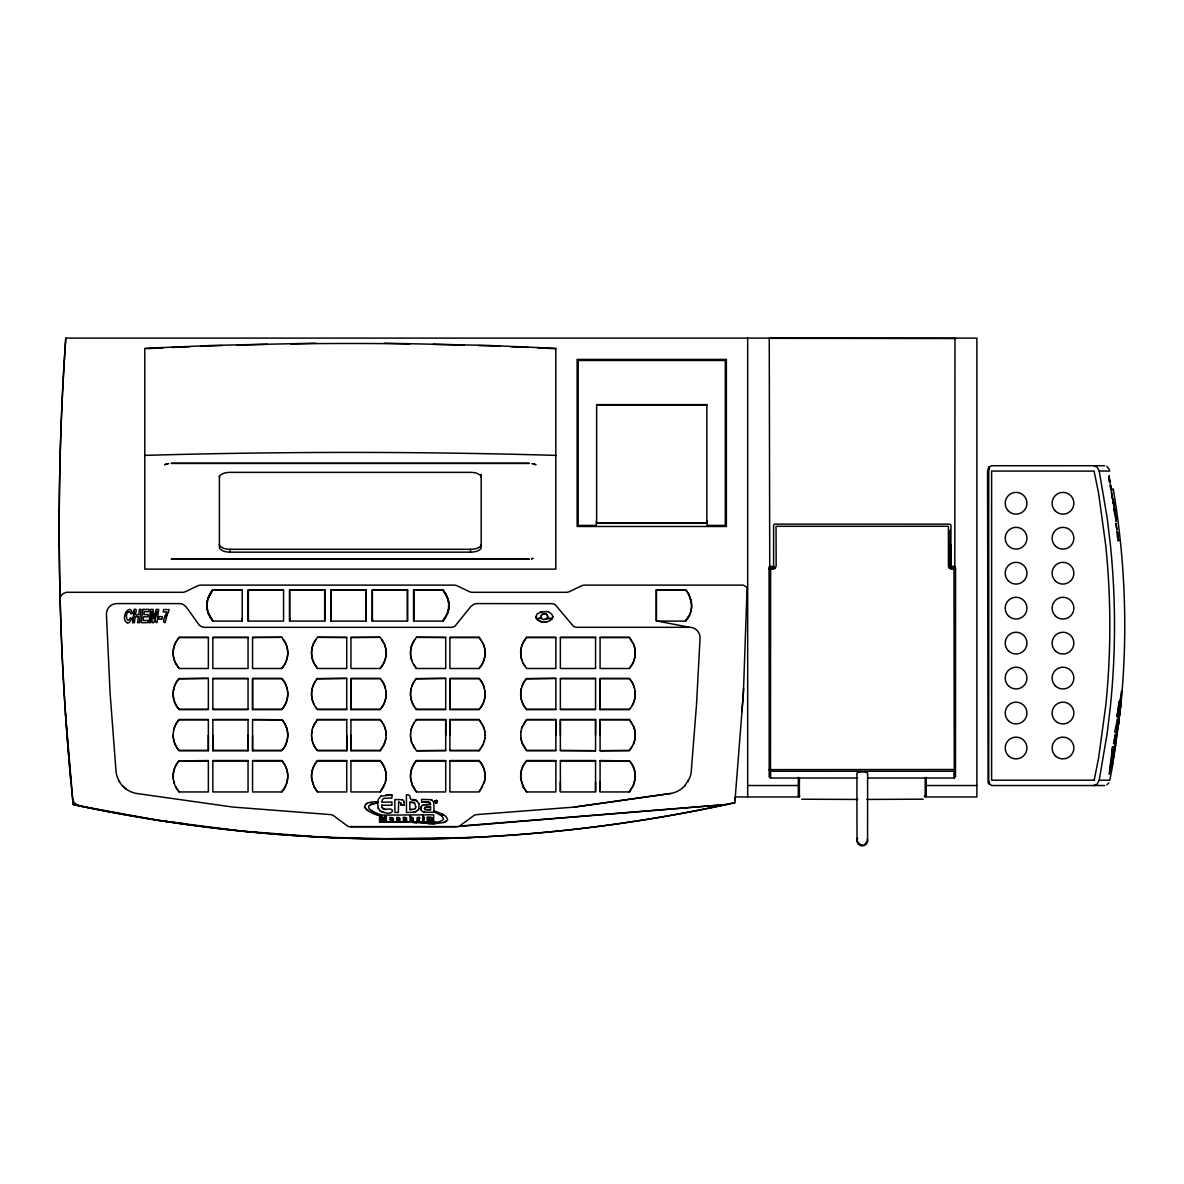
<?xml version="1.0" encoding="UTF-8"?>
<svg xmlns="http://www.w3.org/2000/svg" width="1184" height="1184" viewBox="0 0 1184 1184"><rect width="100%" height="100%" fill="white"/><g stroke="black" fill="none" stroke-linecap="round" stroke-linejoin="round"><path stroke-width="1.5" d="M173.619 689.562L174.433 686.572A23.221 23.103 0 0 1 179.124 678.698L208.354 678.388L208.354 709.601L179.11 709.601A23.221 23.103 0 0 1 173.619 689.562M173.486 731.135L173.16 735.264A23.251 23.118 0 0 0 179.11 750.715L208.354 750.715L208.354 735.264M208.354 678.388L179.11 678.684M248.048 735.264L248.048 750.715L212.854 750.715L212.854 735.264M208.414 613.223L212.987 621.097L242.217 621.097L242.217 618.699M248.137 620.845L248.137 589.928L283.568 589.928L283.568 621.097L248.374 621.097L248.374 618.699M252.562 750.715L252.562 719.472L281.807 719.798A23.132 22.999 0 0 1 287.742 735.205A23.251 23.118 0 0 1 281.807 750.715L252.562 750.715L252.562 735.264M252.562 709.601L252.562 678.388L281.807 678.388A23.206 23.088 0 0 1 286.484 686.306L287.549 691.086A23.206 23.088 0 0 1 281.807 709.601L252.562 709.601L252.562 678.684L281.807 678.684A23.206 23.088 0 0 1 286.484 686.631L287.09 688.688M289.488 620.845L289.488 589.928L324.919 589.928L324.919 621.097L289.725 621.097L289.725 618.699M317.49 791.948L314.026 786.383L311.747 779.072A23.266 23.118 0 0 1 317.49 760.542L346.734 760.542L346.734 791.948L317.49 791.948L314.026 786.886L311.747 779.442A23.266 23.118 0 0 1 317.49 760.912L317.49 760.542M317.49 678.684L346.734 678.388L346.734 709.601L317.49 709.601A23.221 23.103 0 0 1 312.014 689.562L312.813 686.572A23.221 23.103 0 0 1 317.504 678.698L346.734 678.388M330.824 620.845L330.824 589.928L366.256 589.928L366.256 621.097L331.061 621.097L331.061 618.699M311.747 737.987L312.813 742.827A23.192 23.058 0 0 0 317.49 750.715L346.734 750.715L346.734 735.264M385.584 739.867L383.66 745.654L380.182 750.715L350.938 750.715L350.938 735.264M350.938 709.601L350.938 678.388L380.182 678.388A23.206 23.088 0 0 1 384.859 686.306L385.94 691.086A23.206 23.088 0 0 1 380.182 709.601L350.938 709.601L350.938 678.684L380.182 678.684A23.206 23.088 0 0 1 384.859 686.631L385.466 688.688M366.019 613.253L366.019 611.714M372.176 620.845L372.176 589.928L407.607 589.928L407.607 621.097L372.412 621.097L372.412 618.699M413.749 621.097L413.749 589.928L413.749 621.097L442.994 621.097L447.67 612.942A23.162 23.088 2.5 0 0 448.899 603.855L448.484 600.791M411.795 686.616A23.221 23.103 0 0 1 416.472 678.698L445.702 678.388L445.702 709.601L416.457 709.601A23.221 23.103 0 0 1 410.981 689.562M445.702 735.264L445.702 719.798L416.457 719.798L415.466 720.982M445.702 678.388L416.457 678.684M449.905 735.264L449.905 719.798L479.15 719.798L482.88 725.378M449.905 709.601L449.905 678.388L479.15 678.388A23.147 23.058 0 0 1 483.827 686.276L484.907 691.086A23.206 23.088 0 0 1 479.15 709.601L449.905 709.601L449.905 678.684L479.15 678.684A23.147 23.058 0 0 1 483.827 686.572L484.434 688.688M521.952 686.616A23.221 23.103 0 0 1 526.628 678.698L555.858 678.388L555.858 709.601L526.628 709.601A23.221 23.103 0 0 1 521.138 689.562L521.937 686.276A23.221 23.103 0 0 1 526.628 678.388M552.869 616.686L552.321 618.507L547.038 618.477L543.352 619.75C541.621 616.612 535.804 621.023 535.923 616.686M536.47 618.462L541.399 617.93A3.256 3.241 0 0 1 543.145 613.682L546.372 614.156A3.256 3.241 0 0 1 547.467 617.811L546.164 619.114M541.399 617.959A3.256 3.241 0 0 1 543.145 613.726L544.818 613.49M546.372 614.156L546.357 614.126A3.256 3.241 0 0 1 547.467 617.856L546.934 618.625M536.219 618.078C539.504 623.494 549.213 623.48 552.573 618.078M555.858 735.264L555.858 719.798L526.628 719.798L523.654 723.942M555.858 678.388L526.628 678.684M560.372 781.854L560.372 791.948L595.567 791.948L595.567 781.854M560.372 735.264L560.372 719.798L595.567 719.798M595.567 750.715L595.567 719.472L560.372 719.472L560.372 750.715L595.567 750.715L560.372 750.375M595.567 735.264L595.567 719.472M600.081 781.854L600.081 791.948L629.326 791.948L633.277 785.85L635.068 779.442A23.266 23.118 0 0 0 629.326 760.912L600.081 760.542L600.081 791.445M632.226 746.349L629.326 750.715L600.081 750.715L629.326 750.375L631.279 747.874M600.081 735.264L600.081 719.472L629.326 719.472L633.44 726.251A23.295 23.147 0 0 1 633.44 744.262M635.053 691.086A23.206 23.088 0 0 1 629.326 709.601L600.081 709.601L600.081 678.684L629.326 678.684A23.206 23.088 0 0 1 634.002 686.631L635.068 690.775A23.206 23.088 0 0 1 632.049 705.575M629.326 791.948L633.277 785.347L635.068 779.072A23.266 23.118 0 0 0 629.326 760.542M632.226 723.824L629.326 719.472M171.443 463.27L529.159 463.27M529.159 559.07L171.443 559.07M1115.017 748.658L1115.594 745.18L1114.928 748.791M949.538 549.776L949.583 545.883M1118.969 701.624C1118.318 704.095 1118.924 704.273 1118.791 701.964M383.675 820.068L382.417 816.309L380.922 816.324L380.952 821.193L381.988 821.193C381.899 810.951 381.233 822.377 384.238 821.178L385.451 817.36L385.407 821.178L386.398 821.163L386.369 816.294L384.874 816.294L383.675 820.068L384.874 816.294M435.801 822.273C425.16 822.525 442.194 823.339 443.482 818.973L441.869 815.894L434.099 811.824M954.763 568.009L954.763 569.119M311.54 735.264L311.747 731.845M410.508 735.264L410.567 733.384M949.006 551.418L949.435 540.718M955.088 568.009L955.088 569.119M415.732 806.881L414.607 802.826L409.856 802.249L409.901 809.649L414.74 809.042M435.135 802.515L435.031 800.946M955.34 568.009L955.34 569.119M926.243 777.37L926.243 796.95L976.874 796.95L976.874 338.106L65.771 338.106C55.559 485.647 57.276 634.017 70.907 781.292L70.951 781.766M385.94 738.342L386.132 734.924M484.907 738.342L485.1 734.924M520.664 735.264L520.886 731.756M741.939 711.673L743.596 688.392M867.62 778.036L953.964 778.036L955.503 776.793L955.562 567.994L954.363 569.016L954.378 568.009L949.228 568.009M1120.863 704.199L1121.677 690.79L1119.576 704.421L1121.159 695.023L1119.635 715.018M437.118 800.902L437.177 802.308M311.584 734.05L312.25 729.285M735.116 799.822L735.397 796.95L798.327 796.95L798.327 777.37M385.777 838.686L470.744 837.502A1551.454 1543.403 0 0 0 713.094 807.31L734.835 802.693L743.404 693.173L747.089 587.442L743.33 585.118L584.852 585.118A8.303 8.273 0 0 0 581.24 585.947L569.8 591.467A8.303 8.273 0 0 1 566.189 592.296L472.564 592.296A8.303 8.273 0 0 1 468.953 591.467L457.498 585.947A8.303 8.273 0 0 0 453.886 585.118L200.999 585.118A8.303 8.273 0 0 0 197.388 585.947L185.932 591.467A8.303 8.273 0 0 1 182.321 592.296L66.511 592.296L62.944 593.628L60.517 596.544M1118.614 720.124L1118.48 722.018L1119.783 714.292M1118.51 720.257L1118.584 720.982L1119.058 718.866L1118.658 720.982L1118.836 720.109M434.099 810.892C438.509 812.86 446.649 814.444 447.715 819.831L443.882 822.495L434.306 823.724L408.495 821.888L379.576 822.14L379.531 815.391C365.086 812.86 356.68 800.932 377.652 801.982L378.155 808.184M1119.013 715.684L1119.176 714.707M1120.286 709.571L1120.597 707.336C1128.041 634.594 1125.407 560.876 1113.197 488.785M1117.74 727.553L1118.303 725.23L1117.4 728.5M1119.324 718.052L1118.51 724.134L1120.686 704.806L1113.7 757.582M1118.836 721.959L1113.552 758.959L1109.112 774.366L1112.575 746.616L1111.776 756.842L1113.67 746.542L1112.102 756.842L1113.182 752.846M769.067 569.119L769.067 567.994L769.215 777.192L770.606 778.036L856.95 778.036M769.482 569.119L769.482 568.009M769.807 569.119L769.807 568.009M769.112 568.72L770.207 569.016L770.192 568.009M132.697 622.621L134.443 609.375C139.372 608.028 131.794 617.678 138.735 614.496L139.416 609.375L141.133 609.375L139.386 622.666L137.655 622.666L138.439 616.701L135.198 616.746L134.414 622.666L132.697 622.666L134.443 609.42M161.823 619.143L162.149 616.598L158.967 616.642L158.641 619.143L161.823 619.099M410.567 733.71L411.144 729.61M1111.14 760.883L1109.941 770.222L1113.123 757.109M420.882 808.243L421.356 806.245M1113.212 752.624L1114.47 746.497L1111.302 761.046M1114.988 746.66L1114.78 748.569M435.253 802.234L436.852 802.634L436.437 800.932M173.456 731.623L173.974 728.841A23.177 23.058 0 0 1 179.11 719.472L208.354 719.472L208.354 750.715M385.777 739.23L385.94 737.987M415.569 807.858L415.732 806.807M418.056 818.129L417.538 818.854L419.639 818.84L417.538 819.506L418.411 820.231M436.052 801.686L436.659 800.932M484.522 740.37L484.907 737.987M1093.972 785.525L1097.257 783.971L1099.211 780.197L1107.218 733.059L1110.4 706.374A796.625 796.625 0 0 0 1110.4 544.877L1107.218 518.192L1099.211 471.054L1097.257 467.28L1093.972 465.726M1113.197 762.466L1109.822 780.197L1099.211 780.197M434.854 801.524L435.372 800.547M385.777 738.875L384.859 742.827M520.886 732.082L521.493 728.841M535.923 616.731L537.062 614.008L542.198 611.506M60.073 597.89L60.517 596.529M390.75 819.876L392.392 820.423L390.868 819.772M424.434 808.435L425.041 807.266L430.547 807.029L430.576 809.693L424.982 809.56L424.434 808.361M950.974 564.132L950.782 564.96L950.782 544.61M410.981 689.562L411.78 686.276A23.221 23.103 0 0 1 416.472 678.388M173.619 689.251L174.433 686.276A23.221 23.103 0 0 1 179.124 678.388M385.481 781.425L385.673 780.582A23.28 23.132 0 0 0 380.182 760.542L350.938 760.542L350.938 791.948L380.182 791.948L383.66 786.886L385.673 780.952A23.28 23.132 0 0 0 380.182 760.912L380.182 760.542M410.981 689.251L411.188 688.378M410.981 730.661L411.381 728.663M521.345 688.378L521.138 689.251A23.221 23.103 0 0 0 526.614 709.29L526.628 709.601M484.212 741.584L484.522 740.03M128.553 611.714L130.284 612.069L130.802 613.741L132.46 613.445C129.87 601.783 119.48 619.365 127.384 622.814M954.985 338.224L954.807 567.21C957.93 566.13 948.221 565.967 950.811 567.195L950.974 525.637A1.495 1.495 0 0 0 949.479 524.142L775.091 524.142A1.495 1.495 0 0 0 773.596 525.637L773.596 567.21C776.763 566.115 766.581 566.115 769.748 567.21L769.245 338.343L955.37 338.52M770.606 569.119L772.945 569.119A3.197 3.197 0 0 0 775.209 568.187L776.156 565.922L776.038 526.303L948.414 526.288L948.414 565.922L949.361 568.187L950.9 568.616M418.855 808.805L419.077 803.67M483.827 783.556L484.641 780.582A23.28 23.132 0 0 0 479.165 760.542L449.905 760.542L449.905 791.948L479.15 791.948M436.541 800.384L435.076 801.464L436.038 803.018M411.381 729.004L412.668 725.23M168.335 612.276L169.134 609.553L163.614 609.553L163.288 611.995L166.885 611.995C166.263 614.526 161.083 622.355 165.079 622.666L167.122 614.836M164.532 617.841L165.183 615.813M521.493 729.166L522.41 726.147M312.25 729.625L314.026 724.534L317.49 719.472L346.734 719.472L346.734 750.715M483.205 744.425L484.212 741.228M125.43 613.06L125.741 612.172M389.862 819.417L390.838 821.134M313.153 726.843L317.49 719.472M447.478 613.697L448.484 610.219A23.162 23.103 0 0 0 448.484 601.043L445.258 592.962M521.996 727.568L526.628 719.472L555.858 719.472L555.858 750.715L526.628 750.715L522.41 744.04L520.886 738.091M208.236 598.29C218.418 580.811 209.006 593.717 207.496 601.043A23.162 23.103 0 0 0 207.496 610.219M411.78 727.701L413.852 722.98M384.859 783.556L380.182 791.948M167.122 614.881L168.335 612.232M415.229 808.613L415.569 807.784M384.474 743.478L380.182 750.715M547.067 618.566L552.321 618.462M483.205 744.07L481.414 747.755M1113.404 756.117L1113.789 753.646M380.878 796.196L391.919 794.923L391.934 798.046L384.06 798.386A3.197 3.167 -0.9 0 0 382.358 799.777L381.692 802.219L391.963 802.042L391.978 805.179L381.677 805.238M684.826 785.806L689.902 777.488A25.249 25.071 0 0 0 691.13 772.767L696.503 704.687L700.055 638.117A10.404 10.375 0 0 0 689.665 627.313L656.217 620.845L656.217 589.928L685.684 589.928L686.69 591.334M437.281 802.5L436.718 800.354M632.226 746.704L633.44 743.907A23.295 23.147 0 0 0 633.44 725.925M1115.062 512.317L1114.144 509.209L1114.381 511.355M418.337 809.841L418.855 808.716M482.628 786.383L479.15 791.445M482.865 744.795L479.15 750.715L449.905 750.715L449.905 719.472L479.15 719.472L483.827 727.701M687.771 781.884L688.585 780.463M1094.223 780.004L1098.574 758.174L1105.767 705.575A788.662 788.662 0 0 0 1105.767 545.676L1098.574 493.077L1094.09 471.099L991.615 471.054L991.615 780.197L1094.43 780.197M436.556 801.494L435.608 800.858L435.623 802.426L436.289 801.094M689.162 615.769L685.684 621.097L656.454 621.097L656.454 589.928M1104.657 465.726L991.615 465.726L988.729 467.28L987.545 471.054L988.092 782.861L991.615 785.525L1104.657 785.525M446.472 615.769L442.994 621.097M315.595 639.715L314.026 642.364A23.192 23.103 0 0 0 314.026 663.144L317.49 668.501L346.734 668.501L346.734 637.303L317.49 637.303L314.026 642.646A23.192 23.103 0 0 0 314.026 663.425L317.49 668.501M414.563 639.715L412.994 642.364A23.192 23.103 0 0 0 411.795 660.317M413.793 723.409L416.457 719.472L445.702 719.472L445.702 750.715L416.457 750.715L412.668 744.618M688.2 617.13L685.462 620.845M479.875 791.104L484.641 780.952A23.28 23.132 0 0 0 479.165 760.912L479.15 760.542M955.34 770.384L953.964 771.228L770.606 771.228L769.008 769.541M416.738 818.174L417.893 817.404M421.356 806.319L424.124 804.632M988.729 783.971L989.572 782.861L988.729 780.197L988.729 471.054L989.572 468.39L988.729 467.28M1108.772 782.861L1106.877 784.814M179.11 637.303L175.632 642.364A23.192 23.103 0 0 0 175.632 663.144L179.11 668.501L208.354 668.501L208.354 637.303L179.11 637.303L175.632 642.646A23.192 23.103 0 0 0 175.632 663.425L179.11 668.501M416.457 637.303L412.994 642.646A23.192 23.103 0 0 0 412.994 663.425L416.457 668.501L445.702 668.501L445.702 637.303L416.457 637.303L445.702 637.569M523.15 663.144L526.628 668.501L555.858 668.501L555.858 637.303L526.628 637.303L523.15 642.364A23.192 23.103 0 0 0 521.952 660.317M526.628 637.303L523.15 642.646A23.192 23.103 0 0 0 523.15 663.425L524.719 666.089M685.684 621.097L689.162 616.02A23.162 23.088 0 0 0 691.648 605.631L690.287 597.639M418.337 809.767L414.459 812.283L406.497 812.431L406.393 794.834C413.482 794.138 406.142 801.45 416.857 800.473M281.807 668.501L284.545 664.772A23.192 23.103 0 0 0 285.936 644.052L281.807 637.303L252.562 637.303L252.562 668.501L281.807 668.501L284.545 664.49A23.192 23.103 0 0 0 285.936 643.77L283.716 639.715M380.182 668.501L382.92 664.772A23.192 23.103 0 0 0 384.312 644.052L380.182 637.303L350.938 637.303L350.938 668.501L380.182 668.501L382.92 664.49A23.192 23.103 0 0 0 384.312 643.77L382.092 639.715M442.757 620.845L445.495 617.13A23.147 23.073 0 0 0 448.514 608.458L448.662 603.84A23.147 23.073 0 0 0 446.886 596.41L446.235 595.004A23.147 23.073 0 0 0 442.757 589.928M479.15 668.501L481.888 664.772A23.192 23.103 0 0 0 483.279 644.052L479.15 637.303L449.905 637.303L449.905 668.501L479.15 668.501L481.888 664.49A23.192 23.103 0 0 0 483.279 643.77L479.15 637.303M479.15 750.715L480.142 749.191M629.326 668.501L632.049 664.772A23.192 23.103 0 0 0 633.44 644.052L629.326 637.303L600.081 637.303L600.081 668.501L629.326 668.501L632.049 664.49A23.192 23.103 0 0 0 633.44 643.77L629.326 637.303M684.826 785.791L682.472 788.056A24.805 24.494 0 0 1 670.751 793.487L574.373 807.088L477.33 814.562A8.273 8.244 0 0 0 474.236 815.317L458.992 826.417L726.162 804.543L460.206 826.018M436.038 802.944L437.162 802.545M128.553 611.669C124.305 613.578 127.295 625.448 130.284 617.856L132.016 618.314L129.396 622.606M380.878 796.107L378.199 799.57L377.518 803.166L372.087 804.084L368.609 806.067L369.097 808.761L373.537 811.898L371.302 810.611M199.208 625.019L201.369 626.528A8.288 8.258 0 0 0 204.95 627.328L450.749 627.328A8.288 8.258 0 0 0 454.908 626.218L470.921 606.43L473.985 604.225A8.288 8.273 0 0 1 477.167 603.588L552.203 603.662A8.303 8.273 0 0 1 555.266 604.713L573.367 626.218A8.288 8.258 0 0 0 577.526 627.313L689.665 627.313M389.995 819.313L392.378 818.988L391.86 818.292M926.243 795.944L924.201 796.151M435.564 800.739L436.644 800.621M164.546 464.75L167.566 463.58M165.301 464.572L168.72 463.64M532.741 558.567L531.453 558.996M415.673 811.884L416.724 811.366M1096.946 784.814L1094.608 785.525M460.458 825.884L459.984 826.092A8.273 8.229 -0.1 0 1 457.438 826.654L350.39 826.684A8.273 8.229 0 0 1 347.844 826.284L333.089 815.302A8.273 8.244 0 0 0 330.01 814.562L232.967 807.074L136.574 793.458A24.79 24.479 0 0 1 126.155 789.062A25.042 24.731 0 0 1 122.5 785.806A25.234 24.923 0 0 1 119.554 781.899L118.755 780.478A25.234 25.071 0 0 1 116.002 771.139L110.068 692.788L106.427 614.318A10.404 10.375 0 0 1 116.802 603.588L179.539 603.603A8.288 8.273 0 0 1 183.12 604.417L186.006 606.682L199.208 625.019M370.237 804.78L371.08 804.41M1115.506 516.283L1117.134 515.884M366.374 803.892L367.425 803.477M532.918 558.241L531.572 558.685M443.882 822.495L446.575 821.326M422.51 805.224L430.517 804.395L426.018 804.528M1113.863 756.546L1114.011 752.166M540.156 612.084L546.579 611.551M426.418 807.088L430.547 807.029M372.087 804.084L373.241 803.803M370.133 802.796L371.761 802.53M574.373 807.074L670.751 793.458M866.866 799.437L923.165 799.17M128.775 622.784L127.384 622.769M418.056 818.218L419.639 818.085L418.396 818.174M544.388 622.044L546.579 621.866M413.083 812.313L414.459 812.194M417.893 817.478L419.639 817.36L419.639 818.174M1120.493 706.197L1119.576 711.288L1120.404 707.144M1119.028 714.707L1118.924 715.684M431.894 817.641L427.232 817.315L427.246 820.912L428.194 820.897L428.179 818.085L429.274 818.07L429.289 820.897C431.361 821.74 429.511 816.057 431.361 818.766M375.52 802.16L377.652 802.056M412.565 809.56L410.404 809.604M76.146 804.454L81.844 806.348L159.056 820.453L209.834 827.054M65.505 713.804L73.156 804.543A1551.854 1543.788 0 0 0 160.565 820.675L185.148 823.842M431.435 822.54L420.557 822.377L423.502 822.525M427.809 823.724L434.306 823.724M316.039 343.197L213.268 345.402L144.788 348.333L144.788 569.134L555.799 569.134L555.799 348.333L487.334 345.402L384.563 343.197M953.964 568.009L954.26 769.496L770.503 769.615L770.606 568.009L775.342 568.009M385.747 795.056L391.919 794.997M435.816 801.686L436.689 801.938M401.835 799.688L394.834 799.555L394.923 812.505L398.342 812.476L398.638 802.101M385.688 809.456C396.581 806.852 392.94 816.057 384.282 812.416M385.91 809.53L382.225 807.754M424.908 812.239L434.099 812.254L433.758 802.249M373.537 811.81L381.426 815.125L433.67 814.799L433.714 821.8L414.385 821.844L433.714 821.8M422.821 816.057L423.813 817.004L422.836 816.146M391.519 818.351L389.95 817.537L393.147 818.174M398.756 818.381L397.691 818.262L397.706 821.089L396.773 821.015L396.758 817.508L399.141 817.641M405.712 818.928L404.336 818.233L404.351 821.045L403.418 820.971L403.389 817.463L406.038 817.685M422.836 817.419C424.612 816.161 424.893 822.007 422.851 820.852L422.836 817.33L423.813 817.404M391.874 817.611L389.95 817.537M396.758 817.582L398.52 817.567M403.389 817.537L405.15 817.522M412.668 817.641L410.966 817.419L411.795 817.493M427.232 817.389L431.435 817.434M428.179 818.159L429.274 818.144M390.838 821.06L393.354 821.119L393.34 818.84M412.313 818.588L410.966 818.188L410.981 821.015L410.064 821.015L410.019 816.146L410.966 817.493M413.29 818.692L413.305 821L412.358 821L412.21 818.41M418.041 820.127L419.654 820.956L416.753 820.172M379.576 822.066L408.51 821.962M430.34 803.181C427.853 800.162 413.793 802.885 427.394 802.116M596.632 404.913L706.863 404.913M171.428 463.447L529.159 463.447M1099.211 471.054L1109.822 471.054M596.632 523.017L706.863 523.017M219.41 544.448A10.656 4.854 0 0 0 220.342 546.431L222.947 548.059A10.656 4.854 0 0 0 230.081 549.302L470.522 549.302A10.656 4.854 0 0 0 477.655 548.059L478.454 547.704A10.656 4.854 0 0 0 481.192 544.448M219.41 476.205L219.41 547.304A10.656 4.854 0 0 0 220.342 549.272L222.947 550.9A10.656 4.854 0 0 0 230.081 552.158L470.522 552.158A10.656 4.854 0 0 0 477.655 550.9L478.454 550.545A10.656 4.854 0 0 0 481.192 547.304L481.192 474.355M171.458 559.248L529.144 559.248M953.964 569.119L950.782 569.016M446.546 595.152L442.994 589.928L413.527 589.928L413.527 620.845M212.987 590.165L242.217 590.165M248.374 590.165L283.568 590.165M289.725 590.165L324.919 590.165M331.061 590.165L366.256 590.165M372.412 590.165L407.607 590.165M413.749 590.165L442.994 590.165L447.744 598.29M656.454 590.165L685.684 589.928A23.162 23.088 0 0 1 689.162 594.99M179.11 637.569L208.354 637.569M212.854 637.569L248.048 637.569M252.562 637.569L281.807 637.303M346.734 637.569L317.49 637.303M350.938 637.569L380.182 637.303M449.905 637.569L479.15 637.569M526.628 637.569L555.858 637.569M560.372 637.569L595.567 637.569M600.081 637.569L629.326 637.569M634.609 688.378L634.002 686.276A23.206 23.088 0 0 0 629.311 678.402L600.081 678.388L600.081 709.601M212.854 678.684L248.048 678.684M560.372 678.684L595.567 678.684M173.619 689.251A23.221 23.103 0 0 0 179.11 709.29L208.354 709.29M212.854 709.29L248.048 709.29M252.562 709.29L281.807 709.29A23.206 23.088 0 0 0 287.549 690.775M315.595 706.878A23.221 23.103 0 0 0 317.49 709.29L346.734 709.29M350.938 709.29L380.182 709.29A23.206 23.088 0 0 0 385.925 690.775M410.981 689.251A23.221 23.103 0 0 0 416.457 709.29L445.702 709.29M449.905 709.29L479.15 709.29A23.206 23.088 0 0 0 484.892 690.775M526.628 709.29L555.858 709.29M560.372 709.29L595.567 709.29M600.081 709.29L629.326 709.29A23.206 23.088 0 0 0 630.317 708.121M383.438 724.445L380.182 719.472L350.938 719.472L350.938 750.715M173.974 729.166A23.177 23.058 0 0 1 179.11 719.798L208.354 719.798M212.854 719.798L248.048 719.798M252.562 719.798L281.807 719.798M317.49 719.798L346.734 719.798M350.938 719.798L380.182 719.798L382.092 722.21M600.081 719.798L629.326 719.798M173.16 734.924A23.251 23.118 0 0 0 179.11 750.375L208.354 750.375M212.854 750.375L248.048 750.375M252.562 750.375L281.807 750.375A23.251 23.118 0 0 0 287.756 734.924A23.206 23.088 -0.5 0 0 286.498 727.42M312.813 742.472A23.192 23.058 0 0 0 317.49 750.375L346.734 750.375M350.938 750.375L380.182 750.375M445.702 750.375L416.457 750.715M449.905 750.375L479.15 750.375M521.996 742.605L526.628 750.375L555.858 750.375M281.807 760.542L252.562 760.542L252.562 791.948L281.807 791.948A23.384 23.088 0 0 0 286.484 784.06L287.298 780.952A23.28 23.132 0 0 0 281.807 760.912L281.807 760.542A23.28 23.132 0 0 1 287.283 780.582L286.484 783.556A23.28 23.132 0 0 1 281.851 791.386L281.807 791.948M416.457 760.542L445.702 760.542L445.702 791.948L416.457 791.948L412.343 785.495L410.715 779.442A23.266 23.118 0 0 1 416.457 760.912L416.457 760.542A23.266 23.118 0 0 0 410.73 779.072L412.343 784.992L416.457 791.948M526.628 760.542L555.858 760.542L555.858 791.948L526.628 791.948L523.476 787.508L520.871 779.072A23.266 23.118 0 0 1 526.614 760.542L526.628 760.912A23.266 23.118 0 0 0 520.886 779.442L523.254 787.079M179.11 760.912L208.354 760.542L208.354 791.948L179.11 791.948A23.384 23.088 0 0 1 174.433 784.06L173.367 779.442A23.266 23.118 0 0 1 179.11 760.912L208.354 760.912M212.854 760.912L248.048 760.912M252.562 760.912L281.807 760.912M317.49 760.912L346.734 760.912M350.938 760.912L380.182 760.912M416.457 760.912L445.702 760.912M449.905 760.912L479.15 760.912M526.628 760.912L555.858 760.912M560.372 760.912L595.567 760.912M600.081 760.912L629.326 760.912M747.681 785.525L798.327 785.525M926.243 785.525L976.874 785.525M857.704 799.437L801.642 799.215M350.39 826.669L456.95 826.669M400.991 805.002L404.262 805.002L400.991 805.002L400.917 802.974M398.446 818.351L397.691 818.262M404.336 818.307L405.091 818.307M385.288 838.686L321.841 837.162L242.38 831.138L209.834 827.039M1109.438 481.148L1110.444 482.761L1109.586 482.732L1109.097 475.687L1109.793 481.163M398.638 802.027L400.917 803.048M799.748 796.122L798.327 795.944M423.976 812.165L424.908 812.313M412.787 799.452L414.252 799.555M420.557 822.451L414.385 821.844M413.823 802.53L409.856 802.249M430.858 799.674L421.682 799.392L421.696 802.13M412.565 822.51L416.561 822.954M384.282 812.505L380.242 811.084L378.155 808.095M424.982 809.56L430.576 809.693M1094.608 465.726L1095.777 465.904M417.922 820.941L416.931 820.423M531.868 463.64L535.301 464.572M78.322 805.623L81.844 806.334M421.386 810.566L423.976 812.254M401.835 799.6L403.448 800.31L404.158 802.308M546.579 611.506L548.621 612.084M540.156 621.378L542.198 621.911M533.022 463.58L536.056 464.75M428.652 802.204L429.674 802.5M382.876 812.313L380.242 810.996M375.195 813.941L379.531 815.48M381.426 815.125L379.605 814.488M430.858 799.585L431.864 800.044M384.104 809.308L382.758 808.494M415.614 799.822L419.077 803.744M548.621 612.039L551.729 614.037L552.869 616.731M412.668 817.567L413.29 818.766M441.721 814.015L443.66 814.992M366.226 809.353L368.461 810.848M76.62 804.78L74.414 802.811A9.916 9.798 0 0 1 73.053 800.65L72.683 799.718M440.788 815.154L441.869 815.894M431.864 799.97L433.758 802.323M537.062 619.365L538.409 620.475M1106.877 466.437L1109.423 469.678M212.75 620.845L210.56 617.989M686.69 591.112L689.384 595.7M414.104 665.082L416.457 668.501M210.56 617.989L208.073 612.942A23.162 23.088 0 0 1 208.073 597.831L209.272 594.99A23.162 23.088 0 0 1 212.765 589.913L242.217 589.928L242.217 621.097M523.476 787.005L526.628 791.948M364.376 807.251L364.776 807.917M414.563 748.303L411.78 742.472M209.509 615.769L212.987 621.097M118.755 780.463L119.554 781.884M432.071 817.73L432.323 820.882L431.376 820.808L431.361 818.692M383.379 724.016L385.318 729.166A26.033 25.885 0.3 0 1 386.088 733.71M688.422 593.643L690.08 597.343M688.94 595.004L691.308 601.768M421.4 810.655L420.897 809.072M382.225 807.828L381.677 805.164M483.205 725.762L484.212 728.944M208.502 613.697L207.496 609.967A23.162 23.103 0 0 1 207.496 600.791M286.498 727.76L286.469 727.302A23.132 22.999 0 0 0 281.807 719.472M447.892 598.601L448.277 600.022M384.474 726.369L385.318 728.841A26.033 25.9 0.3 0 1 386.088 733.384L386.132 735.264M411.381 741.169L411.78 742.827M173.811 781.425L174.433 783.556M406.541 818.1L406.66 821.045L405.727 820.971L405.712 818.84M399.896 818.144L400.014 821.074L399.082 821L399.067 818.884M1110.873 488.681C1112.605 492.514 1109.556 480.704 1110.725 488.711M484.212 728.604L484.522 730.143M411.144 740.237L411.381 741.524M690.598 599.296L690.953 600.806M1110.77 488.948L1110.681 487.793M1110.918 489.673C1113.374 496.244 1109.438 477.7 1110.385 486.979M521.493 741.347L520.664 734.924M312.25 740.903L311.584 736.122M1109.423 479.979L1108.934 477.951L1109.645 481.163M410.715 737.987L411.144 740.577M484.522 729.818L484.907 732.186M1115.047 511.207L1114.277 507.344L1114.618 513.856L1115.461 513.886L1114.455 508.928L1114.854 512.272M1116.275 527.102L1117.06 530.003L1116.053 523.18L1116.334 526.392M410.567 736.463L410.715 738.342M484.907 731.845L485.1 735.264M769.215 568.009L769.274 568.764M404.158 802.234L404.262 805.002M949.213 545.972L950.012 565.922L950.012 530.269M430.488 803.67L430.517 804.469M410.508 734.924L410.567 736.803M311.54 734.924L311.584 736.478M420.882 808.154L420.912 809.146M953.964 771.228L953.964 778.036M925.178 777.992L925.178 797.291M867.561 841.291L867.62 773.152A5.387 1.154 0 0 0 862.278 771.983A5.387 1.154 0 0 0 856.905 773.152L857.009 841.291M799.392 777.992L799.392 797.291M770.606 771.228L770.606 778.036M747.681 338.106L747.681 796.95M707.174 521.152L707.174 525.415L725.304 525.415L725.304 360.484L578.192 360.484L578.192 525.415L596.307 525.415L596.307 521.152M600.081 719.472L600.081 750.715M595.567 791.445L595.567 760.542L560.372 760.542L560.372 791.445M470.522 549.302L470.522 552.158M407.37 589.928L407.37 620.845M372.412 589.928L372.412 621.097M366.019 589.928L366.019 620.845M331.061 589.928L331.061 621.097M324.682 589.928L324.682 620.845M289.725 589.928L289.725 621.097M248.374 589.928L248.374 621.097M248.048 750.715L248.048 719.472L212.854 719.472L212.854 750.715M230.081 549.302L230.081 552.158M179.11 791.948L179.11 791.445A23.384 23.088 0 0 1 175.632 786.383M867.324 839.16A5.298 5.15 0 0 1 861.73 845.864A5.298 5.15 0 0 1 857.69 838.168M866.333 842.031A4.262 4.144 0 0 1 865.978 842.816M865.445 843.526A4.262 4.144 0 0 1 864.794 844.103M863.166 844.799A4.262 4.144 0 0 1 861.39 844.799M860.546 844.532A4.262 4.144 0 0 1 858.222 842.031M173.382 779.161A23.384 23.088 0 0 1 179.139 760.661M314.026 704.228A23.221 23.103 0 0 1 312.014 689.251L312.813 686.276A23.221 23.103 0 0 1 317.504 678.388M691.175 600.791A23.162 23.088 0 0 1 688.422 617.116M146.594 348.673A3994.416 3989.636 0 0 1 162.8 347.874M171.813 347.46A3994.416 3989.636 0 0 1 189.84 346.705M200.644 346.276A3994.416 3989.636 0 0 1 222.281 345.536M236.696 345.092A3994.416 3989.636 0 0 1 267.347 344.337M290.79 343.922A3994.416 3989.636 0 0 1 409.812 343.922M433.255 344.337A3994.416 3989.636 0 0 1 463.906 345.092M478.321 345.536A3994.416 3989.636 0 0 1 499.959 346.276M510.763 346.705A3994.416 3989.636 0 0 1 528.789 347.46M537.788 347.874A3994.416 3989.636 0 0 1 555.799 348.762M144.788 455.381A3994.416 2239.225 0 0 1 555.799 455.381M219.41 477.211A10.656 4.854 0 0 1 222.148 473.955L222.947 473.6A10.656 4.854 0 0 1 230.081 472.357L470.522 472.357A10.656 4.854 0 0 1 477.655 473.6L480.26 475.228A10.656 4.854 0 0 1 481.192 477.211M734.835 802.693A1559.136 1559.136 0 0 1 73.156 804.543A2746.984 2746.984 0 0 1 65.771 338.106M470.744 837.517A1551.188 1543.137 0 0 1 160.565 820.675M126.155 789.047A25.042 24.731 0 0 1 122.5 785.791M1117.208 723.291L1116.69 728.619L1115.905 728.663L1117.208 723.291M1118.244 713.464L1119.161 707.928L1118.244 713.464M1117.726 720.908L1116.586 732.023L1114.692 732.126L1117.444 719.176L1117.726 720.908M1116.334 521.226C1116.009 523.165 1114.159 505.435 1116.334 521.226M1117.711 716.009L1117.844 717.652L1119.724 704.421L1118.525 705.161L1117 716.838L1118.599 708.002L1117.711 716.009M1117.814 533.007L1118.377 537.654L1117.533 537.625L1116.793 531.394L1117.814 533.007M1113.152 498.864L1112.797 501.986L1114.366 506.752L1113.152 498.864M1116.956 733.37C1116.645 738.742 1117.726 728.782 1116.956 733.37M151.804 611.551L150.472 622.666L148.918 622.666L150.664 609.375L153.121 609.42L153.372 618.699L156.229 609.375L158.715 609.375L156.969 622.666C151.182 622.207 162.415 597.017 153.742 622.666L152.1 622.621L151.804 611.595M1115.52 734.258L1114.307 740.252L1115.432 740.192L1114.914 743.611L1113.522 743.685L1115.52 734.258M142.864 609.375L141.118 622.666L147.66 622.666L147.956 620.416L143.086 620.46L143.604 616.805L147.941 616.864L148.237 614.6L143.9 614.644L144.3 611.595L148.784 611.64L149.08 609.375L142.864 609.42M1113.271 501.779L1113.596 503.925L1113.271 501.779M1116.009 740.015C1115.506 745.387 1116.941 735.412 1116.009 740.015M726.369 359.418L577.126 359.418L577.126 526.48L726.369 526.48L726.369 359.418M706.863 404.632L596.632 404.632L596.632 523.298L706.863 523.298L706.863 404.632M248.048 637.303L212.854 637.303L212.854 668.501L248.048 668.501L248.048 637.303M595.567 637.303L560.372 637.303L560.372 668.501L595.567 668.501L595.567 637.303M248.048 678.388L212.854 678.388L212.854 709.601L248.048 709.601L248.048 678.388M595.567 678.388L560.372 678.388L560.372 709.601L595.567 709.601L595.567 678.388M248.048 760.542L212.854 760.542L212.854 791.948L248.048 791.948L248.048 760.542M1111.45 492.307L1112.412 498.568L1111.45 492.307M1118.554 539.179L1117.726 539.149L1117.903 540.733L1118.747 540.762L1118.554 539.179M1008.487 755.792A10.878 10.878 0 0 0 1026.617 750.686A10.878 10.878 0 0 0 1013.134 737.543A10.878 10.878 0 0 0 1008.487 755.792M1008.487 720.819A10.878 10.878 0 0 0 1026.617 715.728A10.878 10.878 0 0 0 1013.134 702.571A10.878 10.878 0 0 0 1008.487 720.819M1008.487 685.862A10.878 10.878 0 0 0 1026.617 680.756A10.878 10.878 0 0 0 1013.134 667.613A10.878 10.878 0 0 0 1008.487 685.862M1008.487 650.904A10.878 10.878 0 0 0 1026.617 645.798A10.878 10.878 0 0 0 1013.134 632.656A10.878 10.878 0 0 0 1008.487 650.904M1008.487 615.932A10.878 10.878 0 0 0 1026.617 610.84A10.878 10.878 0 0 0 1013.134 597.683A10.878 10.878 0 0 0 1008.487 615.932M1008.487 580.974A10.878 10.878 0 0 0 1026.617 575.868A10.878 10.878 0 0 0 1013.134 562.726A10.878 10.878 0 0 0 1008.487 580.974M1008.487 546.002A10.878 10.878 0 0 0 1026.617 540.91A10.878 10.878 0 0 0 1013.134 527.753A10.878 10.878 0 0 0 1008.487 546.002M1008.487 511.044A10.878 10.878 0 0 0 1026.617 505.938A10.878 10.878 0 0 0 1013.134 492.796A10.878 10.878 0 0 0 1008.487 511.044M1055.388 755.792A10.878 10.878 0 0 0 1073.518 750.686A10.878 10.878 0 0 0 1060.035 737.543A10.878 10.878 0 0 0 1055.388 755.792M1055.388 720.819A10.878 10.878 0 0 0 1073.518 715.728A10.878 10.878 0 0 0 1060.035 702.571A10.878 10.878 0 0 0 1055.388 720.819M1055.388 685.862A10.878 10.878 0 0 0 1073.518 680.756A10.878 10.878 0 0 0 1060.035 667.613A10.878 10.878 0 0 0 1055.388 685.862M1055.388 650.904A10.878 10.878 0 0 0 1073.518 645.798A10.878 10.878 0 0 0 1060.035 632.656A10.878 10.878 0 0 0 1055.388 650.904M1055.388 615.932A10.878 10.878 0 0 0 1073.518 610.84A10.878 10.878 0 0 0 1060.035 597.683A10.878 10.878 0 0 0 1055.388 615.932M1055.388 580.974A10.878 10.878 0 0 0 1073.518 575.868A10.878 10.878 0 0 0 1060.035 562.726A10.878 10.878 0 0 0 1055.388 580.974M1055.388 546.002A10.878 10.878 0 0 0 1073.518 540.91A10.878 10.878 0 0 0 1060.035 527.753A10.878 10.878 0 0 0 1055.388 546.002M1055.388 511.044A10.878 10.878 0 0 0 1073.518 505.938A10.878 10.878 0 0 0 1060.035 492.796A10.878 10.878 0 0 0 1055.388 511.044"/></g></svg>
